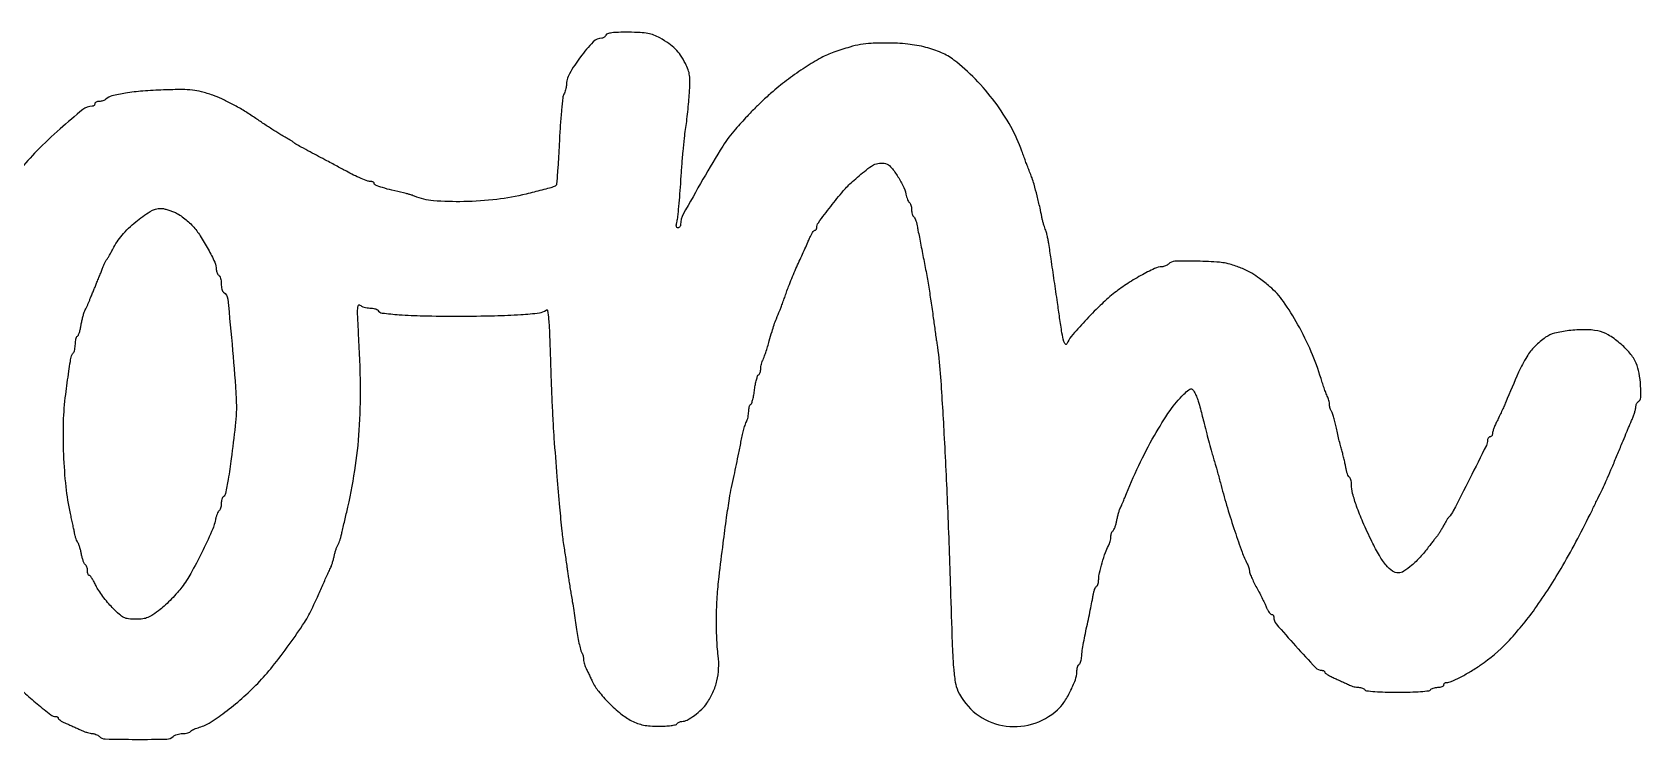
# Model space of a CAD drawing. Extents: x 1 to 218, y 1 to 45.
# Drawn here: x 162.2 to 218.3, y 6.6 to 31.3 of the extents above; entities that cross this region are included whole.
import ezdxf

# ---------------------------------------------------------------- set-up
doc = ezdxf.new("R2010")
doc.units = 0

msp = doc.modelspace()

# ---------------------------------------------------------------- linework, layer by layer
msp.add_lwpolyline([(161.955456, 8.29385, 0.013086), (162.41545, 7.892191, 0.007318), (162.894509, 7.50717, 0.16712), (163.058838, 7.450667, -0.066425), (163.094706, 7.445881, -0.083516), (163.125105, 7.431867, -0.099348), (163.145436, 7.411074, -0.14503), (163.152667, 7.386668, 0.226631), (163.167617, 7.355378, 0.025095), (163.233497, 7.30743, 0.026642), (163.322422, 7.25584, 0.018465), (163.427833, 7.206792, -0.003206), (163.55105, 7.15397, -0.002016), (163.694386, 7.090744, -0.002024), (163.834909, 7.027397, -0.003708), (163.948841, 6.974457, 0.019334), (164.053192, 6.929879, 0.017877), (164.163413, 6.892209, 0.0182), (164.263924, 6.865775, 0.05525), (164.334075, 6.858, -0.058312), (164.394526, 6.850926, -0.038966), (164.460929, 6.829591, -0.039061), (164.52296, 6.798327, -0.06019), (164.570178, 6.761289, 0.193019), (164.78814, 6.668093, 0.005104), (165.859288, 6.654709, 0.005084), (166.9308, 6.663151, 0.194227), (167.147924, 6.755391, -0.085237), (167.203669, 6.794797, -0.036962), (167.288562, 6.827859, -0.035196), (167.386226, 6.85043, -0.039211), (167.482603, 6.858, 0.029987), (167.574854, 6.863538, 0.03602), (167.660171, 6.880116, 0.038939), (167.727972, 6.904235, 0.150525), (167.761203, 6.933287, -0.110297), (167.792963, 6.965827, -0.029188), (167.856407, 7.002106, -0.02815), (167.935307, 7.035912, -0.02566), (168.019961, 7.06184, 0.077723), (168.402843, 7.224189, 0.020638), (168.953056, 7.598547, 0.020555), (169.547224, 8.078846, 0.020647), (170.09903, 8.605635, 0.023188), (170.612233, 9.189671, 0.012215), (171.196892, 9.958537, 0.011767), (171.722038, 10.722575, 0.038306), (172.017443, 11.260667, 0.000967), (172.068835, 11.374657, 0.000247), (172.151578, 11.559381, 0.000252), (172.24581, 11.77032, 0.000256), (172.339374, 11.980333, -0.001318), (172.430783, 12.184345, -0.001548), (172.51854, 12.377231, -0.00136), (172.593644, 12.539796, -0.00957), (172.631926, 12.618112, 0.033927), (172.661735, 12.687462, 0.01036), (172.697391, 12.796, 0.010319), (172.732388, 12.919539, 0.011104), (172.761344, 13.041446, -0.013362), (172.79008, 13.160039, -0.014524), (172.824412, 13.273639, -0.01411), (172.859274, 13.368921, -0.066282), (172.887748, 13.419667, 0.05952), (172.916032, 13.468518, 0.015034), (172.949793, 13.554075, 0.015124), (172.982701, 13.654882, 0.014751), (173.009755, 13.758333, -0.00046), (173.040668, 13.892037, -0.000132), (173.088865, 14.099381, -0.000132), (173.143378, 14.33334, -0.000141), (173.196945, 14.562667, 0.018979), (173.479348, 16.016987, 0.021835), (173.634796, 17.422123, 0.019723), (173.676171, 18.949745, 0.011425), (173.611499, 20.785667, -0.003054), (173.580725, 21.37749, -0.023317), (173.580942, 21.656121, -0.091585), (173.607667, 21.770229, -0.520251), (173.658694, 21.7805, 0.079426), (173.717792, 21.739871, 0.036184), (173.80538, 21.705755, 0.03466), (173.904928, 21.682468, 0.040147), (174.001937, 21.674667, -0.029377), (174.094118, 21.669246, -0.035535), (174.179221, 21.65301, -0.038304), (174.24679, 21.629402, -0.152292), (174.279571, 21.600942, 0.227055), (174.435008, 21.501162, 0.012597), (175.024491, 21.442642, 0.013966), (175.861554, 21.404256, 0.004737), (177.080333, 21.393993, 0.004631), (178.350382, 21.407095, 0.012244), (179.258377, 21.447131, 0.011842), (179.910405, 21.507442, 0.140809), (180.142045, 21.604205, -0.578438), (180.193806, 21.583929, -0.015157), (180.229848, 21.280691, -0.012263), (180.261409, 20.784053, -0.002636), (180.290443, 19.922013, 0.002236), (180.31506, 19.173319, 0.001877), (180.347685, 18.379848, 0.001893), (180.382954, 17.655233, 0.00522), (180.415071, 17.145, 0.00154), (180.517358, 15.808469, 0.002948), (180.609108, 14.736214, 0.003443), (180.690923, 13.905234, 0.0124), (180.759845, 13.377333, -0.000979), (180.796082, 13.141819, -0.000795), (180.834036, 12.889177, -0.000803), (180.868276, 12.656196, -0.002088), (180.891955, 12.488333, 0.003235), (180.915271, 12.325737, 0.001452), (180.947914, 12.11236, 0.001437), (180.983716, 11.887047, 0.001955), (181.017394, 11.684, -0.002353), (181.055271, 11.454497, -0.000936), (181.10516, 11.139332, -0.000927), (181.157719, 10.799085, -0.001166), (181.205084, 10.483725, 0.006725), (181.251298, 10.197715, 0.009732), (181.300424, 9.946498, 0.005863), (181.347945, 9.738201, 0.139891), (181.377167, 9.686447, -0.091557), (181.401574, 9.651479, -0.036168), (181.422013, 9.596253, -0.034278), (181.435981, 9.53187, -0.036293), (181.440667, 9.467407, 0.038357), (181.446086, 9.396871, 0.02247), (181.46278, 9.313783, 0.022384), (181.487098, 9.231686, 0.035139), (181.515947, 9.164018, -0.004883), (181.555145, 9.085587, -0.001338), (181.615394, 8.961189, -0.001352), (181.682938, 8.819797, -0.001409), (181.74878, 8.679988, 0.060204), (181.967495, 8.329244, 0.026402), (182.333538, 7.920738, 0.026461), (182.747469, 7.546961, 0.050967), (183.120834, 7.3025, 0.032254), (183.328025, 7.211616, 0.037638), (183.534877, 7.153554, 0.03276), (183.770578, 7.122041, 0.016856), (184.068338, 7.112, 0.013622), (184.29422, 7.118155, 0.019675), (184.4931, 7.136871, 0.015823), (184.652355, 7.163359, 0.20812), (184.700333, 7.196667, -0.088957), (184.729402, 7.229081, -0.053268), (184.773476, 7.256462, -0.051154), (184.824847, 7.275054, -0.061331), (184.875851, 7.281333, 0.126888), (185.053612, 7.327183, 0.031076), (185.310634, 7.490834, 0.032512), (185.562951, 7.700833, 0.053761), (185.742233, 7.911853, 0.044082), (185.954049, 8.291658, 0.046686), (186.091198, 8.69559, 0.046264), (186.151866, 9.121299, 0.041844), (186.136506, 9.565782, -0.019451), (186.087651, 10.180685, -0.012975), (186.077448, 10.887233, -0.012637), (186.104442, 11.62081, -0.014503), (186.168192, 12.319, -0.001415), (186.312251, 13.485353, -0.003098), (186.430622, 14.377464, -0.003611), (186.528345, 15.045125, -0.016498), (186.600683, 15.4305, 0.00149), (186.68982, 15.837584, 0.001689), (186.772827, 16.228548, 0.00165), (186.854827, 16.627881, 0.001305), (186.940968, 17.060333, -0.00853), (186.984949, 17.265601, -0.009453), (187.034552, 17.462295, -0.008905), (187.082954, 17.628273, -0.0474), (187.11939, 17.715351, 0.045149), (187.149557, 17.786547, 0.023136), (187.174908, 17.880229, 0.022789), (187.192262, 17.979864, 0.03173), (187.198, 18.070188, -0.033177), (187.203509, 18.153128, -0.038419), (187.219964, 18.230534, -0.041969), (187.243968, 18.292394, -0.141735), (187.272771, 18.324218, 0.176986), (187.304981, 18.365135, 0.015591), (187.342661, 18.493581, 0.018899), (187.377974, 18.654222, 0.013573), (187.405697, 18.83588, -0.014286), (187.433712, 19.01771, -0.019701), (187.469899, 19.1789, -0.016702), (187.508788, 19.307514, -0.174279), (187.542592, 19.349996, 0.117993), (187.572816, 19.380406, 0.048807), (187.598203, 19.432976, 0.044683), (187.615506, 19.497232, 0.043461), (187.621333, 19.564146, -0.037812), (187.626941, 19.638196, -0.023083), (187.644138, 19.724206, -0.023075), (187.66921, 19.808339, -0.037531), (187.698965, 19.876649, 0.034768), (187.737357, 19.963477, 0.006336), (187.795065, 20.129705, 0.006791), (187.857613, 20.326398, 0.006118), (187.917099, 20.531667, -0.003921), (188.01132, 20.862218, -0.011365), (188.083469, 21.088818, -0.012147), (188.163145, 21.303569, -0.005036), (188.280763, 21.59, 0.008861), (188.324806, 21.699637, 0.002847), (188.386347, 21.863844, 0.002838), (188.45277, 22.047401, 0.003174), (188.514632, 22.225, -0.010584), (188.589026, 22.428802, -0.004529), (188.696647, 22.698075, -0.004479), (188.816569, 22.983113, -0.005882), (188.931414, 23.241, 0.000979), (189.044365, 23.488087, 0.000925), (189.158546, 23.740401, 0.000918), (189.25885, 23.964242, 0.003227), (189.322207, 24.108833, -0.018337), (189.372245, 24.214244, -0.02642), (189.424671, 24.30317, -0.024791), (189.473252, 24.369092, -0.225228), (189.504668, 24.384, 0.138141), (189.529073, 24.390874, 0.100135), (189.549867, 24.410195, 0.085885), (189.563867, 24.439093, 0.070065), (189.568667, 24.473173, -0.160444), (189.6257, 24.646334, -0.00569), (190.055064, 25.213801, -0.010993), (190.493476, 25.754732, -0.037508), (190.811379, 26.077333, -0.007433), (191.287605, 26.480807, -0.047424), (191.549843, 26.657622, -0.096373), (191.752445, 26.721698, -0.092733), (191.967228, 26.706471, -0.154486), (192.14179, 26.596478, -0.029142), (192.370801, 26.291267, -0.032011), (192.572455, 25.940247, -0.065104), (192.674596, 25.63952, 0.023447), (192.698621, 25.543136, 0.027448), (192.730584, 25.454485, 0.02806), (192.765341, 25.383806, 0.126692), (192.796936, 25.350908, -0.140368), (192.825332, 25.319703, -0.042419), (192.849008, 25.259484, -0.038789), (192.865232, 25.184207, -0.033698), (192.870667, 25.103667, 0.034401), (192.876219, 25.023056, 0.039279), (192.89279, 24.947562, 0.043007), (192.916983, 24.887085, 0.138556), (192.945979, 24.855448, -0.137412), (192.978097, 24.820561, -0.026656), (193.013179, 24.741515, -0.026524), (193.045202, 24.642011, -0.021795), (193.068989, 24.532951, 0.003972), (193.096016, 24.383666, 0.00098), (193.142801, 24.139094, 0.001003), (193.197489, 23.859224, 0.001004), (193.253283, 23.579667, -0.003973), (193.36254, 23.014765, -0.00449), (193.458235, 22.470747, -0.004446), (193.54495, 21.920301, -0.003745), (193.627214, 21.336, 0.001193), (193.659146, 21.100487, 0.000965), (193.694512, 20.847844, 0.000974), (193.728043, 20.614889, 0.00252), (193.753408, 20.447, -0.02166), (193.871055, 19.397868, -0.003294), (194.001168, 17.294045, -0.003559), (194.124258, 14.73495, -0.00263), (194.225395, 11.901953, 0.001182), (194.287289, 10.015032, 0.009687), (194.334237, 9.154903, 0.020798), (194.392574, 8.652023, 0.070699), (194.489301, 8.337375, 0.118093), (195.119769, 7.548907, 0.119183), (196.036986, 7.134952, 0.117408), (197.053153, 7.182793, 0.112225), (197.957929, 7.682146, 0.065932), (198.175709, 7.934852, 0.027833), (198.400314, 8.32354, 0.027083), (198.576676, 8.724727, 0.090249), (198.628, 9.00676, -0.036732), (198.634249, 9.091713, -0.040827), (198.652871, 9.171795, -0.044804), (198.680101, 9.236267, -0.132783), (198.712667, 9.271, 0.138315), (198.745343, 9.306619, 0.042611), (198.772789, 9.374883, 0.038969), (198.791778, 9.460113, 0.034122), (198.798446, 9.551163, -0.035994), (198.808735, 9.684811, -0.005514), (198.851217, 9.948346, -0.006139), (198.908692, 10.258681, -0.005291), (198.976529, 10.583333, 0.001898), (199.04743, 10.911509, 0.002039), (199.114128, 11.232454, 0.001928), (199.169216, 11.508507, 0.009688), (199.196438, 11.663618, -0.022191), (199.218402, 11.772678, -0.027091), (199.248886, 11.872181, -0.027335), (199.282858, 11.951184, -0.14002), (199.314688, 11.986115, 0.139415), (199.343688, 12.017864, 0.04273), (199.367877, 12.078828, 0.039047), (199.384448, 12.15498, 0.034066), (199.39, 12.236371, -0.058432), (199.415175, 12.451058, -0.013122), (199.509881, 12.807487, -0.013984), (199.625598, 13.163925, -0.041746), (199.731335, 13.397351, 0.038849), (199.76276, 13.465672, 0.024215), (199.789246, 13.549794, 0.024247), (199.80741, 13.635804, 0.039931), (199.813333, 13.709854, -0.041517), (199.818885, 13.776601, -0.043659), (199.835385, 13.840357, -0.047817), (199.859573, 13.892266, -0.122001), (199.888402, 13.921735, 0.142149), (199.920969, 13.957775, 0.023408), (199.958375, 14.044886, 0.024117), (199.993593, 14.154612, 0.019228), (200.021194, 14.275821, -0.011913), (200.048358, 14.403725, -0.011017), (200.082229, 14.533591, -0.01108), (200.11749, 14.647853, -0.035738), (200.147914, 14.721256, 0.009406), (200.180198, 14.788854, 0.003977), (200.221087, 14.880715, 0.003933), (200.263219, 14.979545, 0.00513), (200.300127, 15.070667, -0.017087), (200.784845, 16.189703, -0.019018), (201.329223, 17.232903, -0.020349), (201.875457, 18.104769, -0.051772), (202.358023, 18.67326, -0.00806), (202.527994, 18.83078, -0.128727), (202.597208, 18.866395, -0.277124), (202.651162, 18.848426, -0.04379), (202.718969, 18.753667, -0.033458), (202.794175, 18.604391, -0.024196), (202.858321, 18.429428, -0.012775), (202.934027, 18.163634, -0.002172), (203.063101, 17.653, 0.002531), (203.152626, 17.299895, 0.003281), (203.238467, 16.977115, 0.003062), (203.33317, 16.638377, 0.001806), (203.450237, 16.234833, -0.003192), (203.489724, 16.097294, -0.001192), (203.54347, 15.903707, -0.00118), (203.601043, 15.692451, -0.00143), (203.654015, 15.494, 0.008649), (203.874085, 14.71487, 0.007354), (204.132601, 13.90024, 0.00693), (204.384337, 13.179099, 0.030227), (204.564545, 12.764649, -0.025694), (204.593178, 12.700394, -0.020818), (204.617364, 12.628899, -0.021296), (204.634133, 12.560963, -0.049892), (204.639333, 12.508973, 0.09491), (204.651909, 12.443317, 0.009584), (204.713818, 12.295936, 0.011737), (204.795792, 12.121954, 0.009088), (204.892897, 11.936324, -0.004941), (204.996822, 11.741605, -0.004603), (205.099408, 11.540236, -0.00459), (205.18728, 11.359612, -0.015542), (205.239846, 11.2395, 0.026406), (205.281194, 11.150342, 0.03576), (205.328237, 11.075062, 0.038761), (205.374163, 11.02136, 0.199019), (205.409616, 11.006667, -0.120266), (205.438749, 10.999556, -0.100705), (205.463562, 10.979512, -0.091866), (205.480227, 10.949532, -0.081211), (205.486, 10.914224, 0.179262), (205.574538, 10.675208, 0.00604), (206.250217, 9.907294, 0.005541), (206.94805, 9.150296, 0.206304), (207.158167, 9.059457, -0.057982), (207.198716, 9.054691, -0.076251), (207.233197, 9.040716, -0.094236), (207.256493, 9.02007, -0.162), (207.264971, 8.995833, 0.239262), (207.281995, 8.963528, 0.016357), (207.371073, 8.904733, 0.020531), (207.48723, 8.839815, 0.013776), (207.624805, 8.774875, -0.002254), (207.772978, 8.709062, -0.002214), (207.921437, 8.641528, -0.002176), (208.051085, 8.581172, -0.008424), (208.130684, 8.542041, 0.036812), (208.198989, 8.51315, 0.022476), (208.283127, 8.488808, 0.022474), (208.369137, 8.472112, 0.036716), (208.443188, 8.466667, -0.046572), (208.510371, 8.460395, -0.046179), (208.575433, 8.441796, -0.050144), (208.629089, 8.414476, -0.111983), (208.661, 8.382, 0.232996), (208.717733, 8.346479, 0.006909), (209.005519, 8.321159, 0.011895), (209.364867, 8.303122, 0.006591), (209.804, 8.297333, 0.006591), (210.243133, 8.303122, 0.011895), (210.602481, 8.321159, 0.006909), (210.890267, 8.346479, 0.232996), (210.947, 8.382, -0.130646), (210.981431, 8.414555, -0.045439), (211.044665, 8.441796, -0.041396), (211.123051, 8.460415, -0.037634), (211.205997, 8.466667, 0.039081), (211.285135, 8.472862, 0.058208), (211.351957, 8.491537, 0.076538), (211.397479, 8.518924, 0.222681), (211.412667, 8.551333, -0.109094), (211.419799, 8.583634, -0.099783), (211.439996, 8.611129, -0.095291), (211.470184, 8.629567, -0.089817), (211.505704, 8.636, 0.102936), (211.668214, 8.669815, 0.015448), (211.971168, 8.812882, 0.016832), (212.322245, 9.007304, 0.013944), (212.682667, 9.23695, 0.055292), (213.631124, 10.045032, 0.032193), (214.584203, 11.199082, 0.026703), (215.556277, 12.707165, 0.01565), (216.563355, 14.605, 0.001554), (216.732668, 14.952431, 0.001619), (216.897515, 15.296224, 0.001555), (217.03816, 15.59438, 0.007093), (217.116943, 15.769167, 0.00209), (217.271128, 16.128723, 0.00124), (217.45205, 16.558513, 0.001236), (217.62556, 16.976472, 0.002815), (217.754034, 17.293167, -0.003797), (217.792533, 17.387537, -0.001446), (217.847575, 17.518514, -0.001432), (217.9082, 17.660484, -0.001754), (217.965701, 17.792796, 0.013945), (218.01762, 17.920709, 0.014591), (218.061491, 18.049415, 0.014388), (218.092852, 18.162485, 0.06052), (218.101333, 18.232299, -0.058224), (218.107614, 18.28605, -0.050373), (218.126204, 18.339747, -0.05297), (218.153577, 18.385432, -0.093165), (218.186, 18.415, 0.249013), (218.269611, 18.557989, 0.024942), (218.265992, 18.967055, 0.030989), (218.212551, 19.407737, 0.055637), (218.107161, 19.756072, 0.07552), (217.892203, 20.102225, 0.040801), (217.535728, 20.456834, 0.040937), (217.133324, 20.743742, 0.088257), (216.778597, 20.877871, 0.046351), (216.309514, 20.921532, 0.030524), (215.768179, 20.888549, 0.030274), (215.270228, 20.796695, 0.092082), (214.958228, 20.654892, 0.045214), (214.582549, 20.338075, 0.057092), (214.301949, 19.980799, 0.03333), (214.015712, 19.437732, 0.006092), (213.566644, 18.393833, -0.00605), (213.504259, 18.24878, -0.003395), (213.425137, 18.073983, -0.003387), (213.342812, 17.898488, -0.005519), (213.270311, 17.750832, 0.013353), (213.207409, 17.617487, 0.014999), (213.154266, 17.485991, 0.014372), (213.115807, 17.371975, 0.074284), (213.106, 17.306332, -0.069431), (213.099654, 17.260851, -0.085487), (213.081129, 17.222289, -0.100023), (213.05362, 17.196506, -0.139299), (213.021333, 17.187333, 0.126953), (212.989044, 17.179001, 0.100762), (212.961537, 17.155551, 0.089674), (212.943046, 17.120472, 0.076714), (212.936667, 17.079137, -0.115951), (212.892296, 16.890375, -0.001351), (212.314559, 15.737194, -0.001887), (211.742272, 14.61313, -0.077833), (211.582, 14.393333, 0.055711), (211.557907, 14.363177, 0.00446), (211.504233, 14.276388, 0.005986), (211.442211, 14.17125, 0.004557), (211.37671, 14.054667, -0.00619), (211.310709, 13.938087, -0.008022), (211.247172, 13.832946, -0.006259), (211.191658, 13.746744, -0.068992), (211.164561, 13.716, 0.044367), (211.134696, 13.685294, 0.003003), (211.05821, 13.590095, 0.00429), (210.968551, 13.475105, 0.003202), (210.871591, 13.346834, -0.024399), (210.587355, 13.0022, -0.030315), (210.289631, 12.712497, -0.031721), (210.01698, 12.506209, -0.143995), (209.828593, 12.448291, -0.159565), (209.624284, 12.512436, -0.062592), (209.404699, 12.715245, -0.04361), (209.167342, 13.052755, -0.018375), (208.906635, 13.542713, -0.009271), (208.592921, 14.220106, -0.018036), (208.372413, 14.77363, -0.022107), (208.236029, 15.216362, -0.063741), (208.195333, 15.534295, 0.034066), (208.189782, 15.615687, 0.039047), (208.17321, 15.691839, 0.04273), (208.149021, 15.752803, 0.139415), (208.120021, 15.784552, -0.13954), (208.088138, 15.819475, -0.02721), (208.053963, 15.898485, -0.026987), (208.023197, 15.997989, -0.022119), (208.000899, 16.107049, 0.012098), (207.977057, 16.236862, 0.005889), (207.94067, 16.401423, 0.005837), (207.898767, 16.571865, 0.008393), (207.857384, 16.721667, -0.008394), (207.812192, 16.885258, -0.003754), (207.757982, 17.101862, -0.003715), (207.704068, 17.331818, -0.005034), (207.659006, 17.540374, 0.009341), (207.616581, 17.728847, 0.0125), (207.570665, 17.897979, 0.00972), (207.526457, 18.036214, 0.115131), (207.496833, 18.083652, -0.090776), (207.472426, 18.118841, -0.035988), (207.451987, 18.174247, -0.03413), (207.438018, 18.238755, -0.036267), (207.433333, 18.30326, 0.040827), (207.427564, 18.373795, 0.02377), (207.409789, 18.456883, 0.02365), (207.383895, 18.538971, 0.036582), (207.353184, 18.606649, -0.032338), (207.313725, 18.691682, -0.006591), (207.255758, 18.84727, -0.00692), (207.193153, 19.030273, -0.006443), (207.134071, 19.219333, 0.029374), (206.793735, 20.155354, 0.025201), (206.330332, 21.095725, 0.025948), (205.822137, 21.906063, 0.065321), (205.351954, 22.418445, 0.01143), (204.991871, 22.706667, 0.03081), (204.719758, 22.889077, 0.033644), (204.441299, 23.027624, 0.016012), (204.066826, 23.169604, 0.062554), (203.598368, 23.267219, 0.016027), (202.823743, 23.304772, 0.010256), (202.041075, 23.301545, 0.192518), (201.819242, 23.206442, -0.058445), (201.774255, 23.1709, -0.038207), (201.715405, 23.140597, -0.038189), (201.652578, 23.119583, -0.058064), (201.595567, 23.112103, 0.107581), (201.336492, 23.051772, 0.01588), (200.855418, 22.804436, 0.018675), (200.341201, 22.493403, 0.024516), (199.898, 22.170015, 0.023452), (199.438169, 21.76158, 0.012634), (198.909101, 21.218532, 0.009196), (198.430427, 20.682252, 0.093382), (198.281631, 20.424817, -0.562291), (198.230847, 20.414074, -0.121886), (198.175543, 20.512429, -0.026695), (198.110076, 20.81039, -0.005662), (198.029789, 21.336, 0.000885), (197.954105, 21.865299, 0.00031), (197.843506, 22.625809, 0.00031), (197.73188, 23.386742, 0.000876), (197.652609, 23.918333, 0.012096), (197.627638, 24.060413, 0.010663), (197.594879, 24.207258, 0.010775), (197.55966, 24.338401, 0.031593), (197.527853, 24.426333, -0.023784), (197.496437, 24.509121, -0.010669), (197.462728, 24.620538, -0.010534), (197.43204, 24.740028, -0.014095), (197.409572, 24.849667, 0.012923), (197.346561, 25.16084, 0.005234), (197.245315, 25.581668, 0.004594), (197.139098, 25.987874, 0.024928), (197.068614, 26.204333, 0.001378), (197.038948, 26.281416, 0.000804), (197.00298, 26.373667, 0.000804), (196.966673, 26.465911, 0.001363), (196.935945, 26.543, -0.005826), (196.900181, 26.635104, -0.001442), (196.843746, 26.786946, -0.001475), (196.780145, 26.961174, -0.001477), (196.717612, 27.135667, 0.042234), (196.329238, 27.992481, 0.032884), (195.772178, 28.850693, 0.03233), (195.094857, 29.644917, 0.036558), (194.346356, 30.310667, 0.059876), (193.912806, 30.567177, 0.041473), (193.373619, 30.752917, 0.036436), (192.738046, 30.865955, 0.025799), (192.014103, 30.903333, 0.010526), (191.464004, 30.891752, 0.032466), (191.094315, 30.85204, 0.030922), (190.723451, 30.763739, 0.008865), (190.161333, 30.581631, 0.043045), (189.72645, 30.388953, 0.017293), (189.16744, 30.055623, 0.01682), (188.580697, 29.649102, 0.019123), (188.047986, 29.220269, 0.006889), (187.712255, 28.919935, 0.011138), (187.436002, 28.654274, 0.009465), (187.14243, 28.347698, 0.003537), (186.741713, 27.906834, 0.043663), (186.299847, 27.317534, 0.008177), (185.605747, 26.158964, 0.004605), (184.918232, 24.94186, 0.126921), (184.827333, 24.589538, -0.076085), (184.820265, 24.543359, -0.089345), (184.799766, 24.504173, -0.100742), (184.769277, 24.477977, -0.127941), (184.733488, 24.468667, -0.224962), (184.698261, 24.485361, -0.139078), (184.679676, 24.528204, -0.073261), (184.680637, 24.600273, -0.025882), (184.702356, 24.7015, 0.038373), (184.730485, 24.850659, 0.003784), (184.767732, 25.21413, 0.00476), (184.804776, 25.648725, 0.003757), (184.836848, 26.119667, -0.004106), (184.871061, 26.616944, -0.003706), (184.9145, 27.130904, -0.003713), (184.96026, 27.590876, -0.011763), (185.000403, 27.897667, 0.007573), (185.038735, 28.172677, 0.004078), (185.078073, 28.512681, 0.00406), (185.112534, 28.859942, 0.006366), (185.135932, 29.159078, 0.010656), (185.152599, 29.537444, 0.040211), (185.138936, 29.774076, 0.053561), (185.090092, 29.969379, 0.030747), (184.99244, 30.191884, 0.029755), (184.824111, 30.476215, 0.047573), (184.644801, 30.693874, 0.044747), (184.419503, 30.882562, 0.022998), (184.107667, 31.078838, 0.038252), (183.898645, 31.177067, 0.045799), (183.689192, 31.235332, 0.032858), (183.422588, 31.265881, 0.009868), (183.014072, 31.277594, 0.007924), (182.661861, 31.275156, 0.025501), (182.428188, 31.25789, 0.034841), (182.276277, 31.22798, 0.251312), (182.223849, 31.1785, -0.081923), (182.202514, 31.13805, -0.068768), (182.168166, 31.103755, -0.070049), (182.126515, 31.080597, -0.092151), (182.083851, 31.072667, 0.205417), (181.781775, 30.943096, 0.029483), (181.338077, 30.417869, 0.032222), (180.955818, 29.831966, 0.129125), (180.848, 29.42143, -0.047448), (180.841876, 29.357045, -0.022937), (180.822541, 29.276471, -0.022511), (180.794519, 29.19369, -0.030005), (180.761331, 29.121592, 0.095023), (180.724243, 29.002507, 0.004214), (180.679156, 28.570617, 0.006982), (180.636936, 28.054533, 0.004921), (180.603293, 27.473342, -0.002804), (180.572549, 26.900207, -0.00445), (180.539105, 26.409854, -0.001176), (180.505226, 25.983801, -0.177762), (180.485003, 25.940114, -0.11572), (180.42603, 25.903552, -0.011143), (180.263897, 25.852992, -0.007623), (179.993324, 25.779636, -0.001161), (179.451, 25.642783, -0.032673), (178.427718, 25.457064, -0.023855), (177.274554, 25.380247, -0.023299), (176.216558, 25.409642, -0.081778), (175.556333, 25.569502, 0.017342), (175.476326, 25.600173, 0.009006), (175.374565, 25.633149, 0.008944), (175.268716, 25.663298, 0.013454), (175.175333, 25.685428, -0.008947), (174.772778, 25.777001, -0.016227), (174.447744, 25.868365, -0.010904), (174.196367, 25.953984, -0.315018), (174.159333, 26.006931, 0.159077), (174.150568, 26.033784, 0.09693), (174.125848, 26.056653, 0.078686), (174.088934, 26.072095, 0.059864), (174.045341, 26.077333, -0.086983), (173.927536, 26.097984, -0.012332), (173.697532, 26.18765, -0.014273), (173.437782, 26.305187, -0.014356), (173.185667, 26.437142, 0.003647), (173.089667, 26.490037, 0.000722), (172.91685, 26.583297, 0.000764), (172.715239, 26.691325, 0.00071), (172.508333, 26.801404, -0.000614), (171.923918, 27.112186, -0.003549), (171.616381, 27.279029, -0.004047), (171.424032, 27.387194, -0.066167), (171.365397, 27.432, 0.056045), (171.3352, 27.456055, 0.004502), (171.248406, 27.509471, 0.006035), (171.143255, 27.571169, 0.004596), (171.026667, 27.636286, -0.015028), (170.864359, 27.731433, -0.003187), (170.587752, 27.907424, -0.003333), (170.26963, 28.115706, -0.003161), (169.948617, 28.331888, 0.01411), (169.586553, 28.564358, 0.01354), (169.207013, 28.779398, 0.014196), (168.843399, 28.959557, 0.024824), (168.53157, 29.084824, 0.017106), (168.13461, 29.206811, 0.039016), (167.826797, 29.264716, 0.028815), (167.461889, 29.283099, 0.005889), (166.81562, 29.270783, 0.01223), (166.095569, 29.23093, 0.020029), (165.489107, 29.157925, 0.0204), (165.020005, 29.062517, 0.1292), (164.8079, 28.947079, -0.073746), (164.766161, 28.918021, -0.036622), (164.706326, 28.893584, -0.035347), (164.639318, 28.876911, -0.043326), (164.575067, 28.871333, 0.053595), (164.516762, 28.865066, 0.073362), (164.467434, 28.846463, 0.093122), (164.434319, 28.818975, 0.17482), (164.422667, 28.786667, -0.10625), (164.415724, 28.754363, -0.099366), (164.396035, 28.726871, -0.096093), (164.366615, 28.708441, -0.092266), (164.332005, 28.702, 0.172328), (164.008123, 28.586955, 0.010452), (163.210808, 27.910587, 0.016652), (162.408092, 27.151129, 0.028295), (161.796522, 26.458333, -0.026306)], format="xyb")
msp.add_lwpolyline([(167.196637, 25.015137, -0.044149), (167.339677, 24.939937, -0.019973), (167.513113, 24.818149, -0.019594), (167.687071, 24.674188, -0.025336), (167.834193, 24.528304, -0.040418), (168.094678, 24.191402, -0.020014), (168.371534, 23.726757, -0.017021), (168.600733, 23.267957, -0.107728), (168.656, 23.014424, 0.052946), (168.662279, 22.955296, 0.048732), (168.680871, 22.897049, 0.052063), (168.708224, 22.848193, 0.101041), (168.740667, 22.817667, -0.144823), (168.773301, 22.781169, -0.04093), (168.800463, 22.709034, -0.037579), (168.819099, 22.618576, -0.032024), (168.825333, 22.521333, 0.028711), (168.830899, 22.424491, 0.034995), (168.847577, 22.335256, 0.037589), (168.871812, 22.264474, 0.154257), (168.901056, 22.230527, -0.233012), (169.053057, 21.987741, -0.003187), (169.223976, 20.196655, -0.008488), (169.345255, 18.510178, -0.042968), (169.315983, 17.568333, -0.002689), (169.175867, 16.428641, -0.00987), (169.069089, 15.709709, -0.008295), (168.977629, 15.217649, -0.207101), (168.900645, 15.107219, 0.138556), (168.87165, 15.075582, 0.043007), (168.847456, 15.015104, 0.039279), (168.830886, 14.939611, 0.034401), (168.825333, 14.859, -0.033698), (168.819899, 14.77846, -0.038789), (168.803675, 14.703183, -0.042419), (168.779998, 14.642963, -0.140368), (168.751602, 14.611759, 0.132304), (168.719764, 14.577866, 0.025997), (168.683926, 14.501558, 0.025922), (168.650499, 14.405618, 0.021512), (168.624753, 14.300596, -0.056084), (168.492861, 13.888072, -0.010201), (168.148955, 13.161154, -0.011452), (167.766117, 12.435036, -0.033221), (167.457735, 11.958673, -0.02018), (167.29967, 11.763722, -0.012151), (167.097611, 11.545057, -0.012162), (166.885841, 11.337135, -0.020756), (166.697948, 11.175506, -0.016656), (166.449815, 10.992458, -0.055645), (166.271681, 10.897191, -0.065447), (166.092838, 10.851675, -0.029635), (165.851081, 10.837333, -0.027726), (165.59763, 10.851398, -0.087678), (165.435111, 10.899151, -0.070008), (165.279574, 11.005669, -0.013483), (165.033184, 11.243266, -0.019094), (164.868066, 11.424677, -0.014728), (164.701754, 11.634265, -0.014964), (164.557846, 11.839555, -0.034138), (164.465, 12.004294, 0.013512), (164.39551, 12.140423, 0.020027), (164.326755, 12.255366, 0.015807), (164.264981, 12.343616, 0.232341), (164.232167, 12.360362, -0.229645), (164.20783, 12.372625, -0.071577), (164.18732, 12.409322, -0.054986), (164.173307, 12.462665, -0.036774), (164.168667, 12.52567, 0.041796), (164.163114, 12.591977, 0.04381), (164.146615, 12.655361, 0.047966), (164.122425, 12.707003, 0.121414), (164.093598, 12.736401, -0.14433), (164.060948, 12.772845, -0.022622), (164.0231, 12.862708, -0.023561), (163.987304, 12.975906, -0.018607), (163.959022, 13.101232, 0.013943), (163.931362, 13.229351, 0.015589), (163.897473, 13.350997, 0.015021), (163.862434, 13.452335, 0.075772), (163.833061, 13.504333, -0.066751), (163.804222, 13.553312, -0.017456), (163.771681, 13.638742, -0.017418), (163.741138, 13.739549, -0.017028), (163.717427, 13.843, 0.002944), (163.692155, 13.969525, 0.001101), (163.655265, 14.146742, 0.001091), (163.614226, 14.339642, 0.001323), (163.574872, 14.520333, -0.027894), (163.42365, 15.449593, -0.016484), (163.342125, 16.570835, -0.016443), (163.3345, 17.703354, -0.026169), (163.410435, 18.669, -0.001161), (163.517899, 19.471479, -0.010761), (163.572637, 19.817332, -0.022786), (163.616711, 20.010744, -0.12246), (163.669339, 20.1041, 0.098354), (163.69862, 20.150705, 0.031592), (163.72301, 20.229077, 0.030124), (163.739733, 20.321861, 0.029531), (163.745333, 20.416603, -0.029307), (163.750741, 20.508776, -0.035479), (163.766937, 20.593855, -0.03823), (163.790486, 20.661397, -0.152497), (163.818879, 20.694127, 0.154691), (163.850628, 20.731044, 0.021151), (163.88699, 20.827349, 0.022666), (163.921013, 20.948674, 0.017381), (163.947471, 21.083821, -0.012549), (163.97392, 21.226211, -0.011968), (164.007849, 21.369379, -0.011997), (164.043863, 21.494332, -0.041111), (164.075714, 21.572531, 0.008467), (164.109821, 21.642775, 0.003733), (164.152646, 21.736739, 0.003693), (164.196579, 21.837059, 0.004955), (164.234823, 21.928667, -0.000776), (164.276392, 22.030629, -0.000343), (164.331609, 22.165204, -0.00034), (164.390317, 22.307732, -0.000458), (164.443667, 22.436667, 0.002093), (164.498972, 22.571576, 0.001238), (164.563895, 22.733, 0.001239), (164.627898, 22.894442, 0.002128), (164.680326, 23.029333, -0.008382), (164.727323, 23.145912, -0.010869), (164.774493, 23.251054, -0.00873), (164.817127, 23.336909, -0.090421), (164.841193, 23.368, 0.072743), (164.867173, 23.399233, 0.005823), (164.922175, 23.491626, 0.007776), (164.985061, 23.604113, 0.005887), (165.05068, 23.729407, -0.060627), (165.372901, 24.208812, -0.039671), (165.847546, 24.677065, -0.039536), (166.348402, 25.034848, -0.132894), (166.732553, 25.144072, -0.055454), (166.811118, 25.136347, -0.015546), (166.931118, 25.106993, -0.015477), (167.065659, 25.065088, -0.015722)], format="xyb", close=True)

doc.saveas('drawing.dxf')
